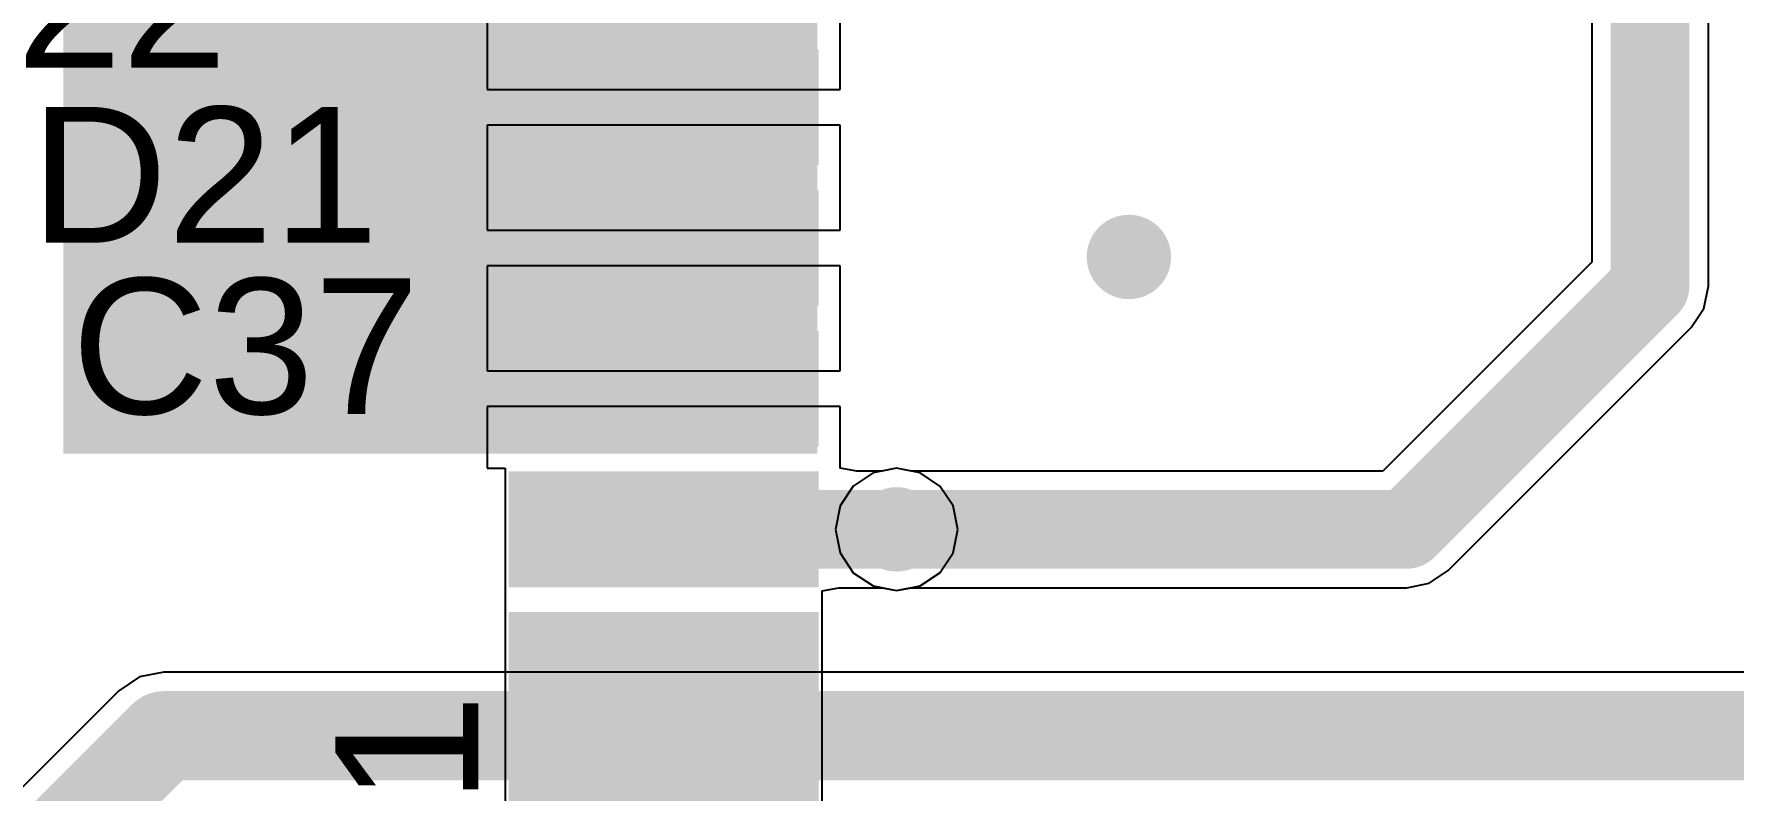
# Model space of a CAD drawing. Header units: millimetres. Extents: x -0.27 to 4.7, y -0.39 to 2.83.
# Drawn here: x 0.0566 to 0.5323, y 0.9568 to 1.1684 of the extents above; entities that cross this region are included whole.
import ezdxf

# ---------------------------------------------------------------- set-up
doc = ezdxf.new("R2010")
doc.units = ezdxf.units.MM
doc.header["$MEASUREMENT"] = 0
for name, color, linetype in [('BottomLayer', 5, 'Continuous'), ('BottomSolder', 6, 'Continuous'), ('TopLayer', 1, 'Continuous'), ('TopOverlay', 2, 'Continuous'), ('TopPaste', 8, 'Continuous'), ('TopSolder', 216, 'Continuous'), ('ViaHoleLayer', 16, 'Continuous')]:
    doc.layers.add(name, color=color, linetype=linetype)
doc.styles.add('Arial', font='', dxfattribs={"height": 0.2})
doc.styles.get('Arial').set_extended_font_data('Arial')

# ---------------------------------------------------------------- blocks, each defined once
blk = doc.blocks.new('SIM7000A_35')
at = {"layer": 'TopLayer'}
for points in [[(-0.30276, 0.51181), (-0.30276, 0.43307), (-0.32717, 0.43307), (-0.32717, 0.51181)], [(-0.26339, 0.51181), (-0.26339, 0.43307), (-0.2878, 0.43307), (-0.2878, 0.51181)], [(-0.22402, 0.51181), (-0.22402, 0.43307), (-0.24843, 0.43307), (-0.24843, 0.51181)], [(-0.18465, 0.51181), (-0.18465, 0.43307), (-0.20906, 0.43307), (-0.20906, 0.51181)], [(-0.14528, 0.51181), (-0.14528, 0.43307), (-0.16969, 0.43307), (-0.16969, 0.51181)], [(-0.10591, 0.51181), (-0.10591, 0.43307), (-0.13031, 0.43307), (-0.13031, 0.51181)]]:
    blk.add_hatch(color=1, dxfattribs=at).paths.add_polyline_path(points)
at = {"layer": 'TopPaste'}
for points in [[(-0.30276, 0.51181), (-0.30276, 0.43307), (-0.32717, 0.43307), (-0.32717, 0.51181)], [(-0.26339, 0.51181), (-0.26339, 0.43307), (-0.2878, 0.43307), (-0.2878, 0.51181)], [(-0.22402, 0.51181), (-0.22402, 0.43307), (-0.24843, 0.43307), (-0.24843, 0.51181)], [(-0.18465, 0.51181), (-0.18465, 0.43307), (-0.20906, 0.43307), (-0.20906, 0.51181)], [(-0.14528, 0.51181), (-0.14528, 0.43307), (-0.16969, 0.43307), (-0.16969, 0.51181)], [(-0.10591, 0.51181), (-0.10591, 0.43307), (-0.13031, 0.43307), (-0.13031, 0.51181)]]:
    blk.add_hatch(color=8, dxfattribs=at).paths.add_polyline_path(points)
at = {"layer": 'TopSolder'}
for points in [[(-0.29876, 0.51581), (-0.29876, 0.42907), (-0.33117, 0.42907), (-0.33117, 0.51581)], [(-0.25939, 0.51581), (-0.25939, 0.42907), (-0.2918, 0.42907), (-0.2918, 0.51581)], [(-0.22002, 0.51581), (-0.22002, 0.42907), (-0.25243, 0.42907), (-0.25243, 0.51581)], [(-0.18065, 0.51581), (-0.18065, 0.42907), (-0.21306, 0.42907), (-0.21306, 0.51581)], [(-0.14128, 0.51581), (-0.14128, 0.42907), (-0.17369, 0.42907), (-0.17369, 0.51581)], [(-0.10191, 0.51581), (-0.10191, 0.42907), (-0.13431, 0.42907), (-0.13431, 0.51581)]]:
    blk.add_hatch(color=216, dxfattribs=at).paths.add_polyline_path(points)

msp = doc.modelspace()

# ---------------------------------------------------------------- hatches: boundary and pattern name
at = {"layer": 'BottomLayer'}
h = msp.add_hatch(color=5, dxfattribs=at)
edge = h.paths.add_edge_path()
edge.add_arc((0.363, 1.106), 0.01181, 0, 360)
h = msp.add_hatch(color=5, dxfattribs=at)
edge = h.paths.add_edge_path()
edge.add_arc((0.11777, 1.08105), 0.01181, 0, 360)
h = msp.add_hatch(color=5, dxfattribs=at)
edge = h.paths.add_edge_path()
edge.add_arc((0.298, 1.02977), 0.01181, 0, 360)
at = {"layer": 'BottomSolder'}
h = msp.add_hatch(color=6, dxfattribs=at)
edge = h.paths.add_edge_path()
edge.add_arc((0.363, 1.106), 0.00591, 0, 360)
h = msp.add_hatch(color=6, dxfattribs=at)
edge = h.paths.add_edge_path()
edge.add_arc((0.11777, 1.08105), 0.00591, 0, 360)
h = msp.add_hatch(color=6, dxfattribs=at)
edge = h.paths.add_edge_path()
edge.add_arc((0.298, 1.02977), 0.00591, 0, 360)
at = {"layer": 'TopLayer'}
msp.add_hatch(color=1, dxfattribs=at).paths.add_polyline_path([(0.06482, 1.05095), (0.27582, 1.05095), (0.27582, 1.24095), (0.06482, 1.24095)])
h = msp.add_hatch(color=1, dxfattribs=at)
edge = h.paths.add_edge_path()
edge.add_arc((0.363, 1.106), 0.01181, 0, 360)
h = msp.add_hatch(color=1, dxfattribs=at)
edge = h.paths.add_edge_path()
edge.add_arc((0.11777, 1.08105), 0.01181, 0, 360)
h = msp.add_hatch(color=1, dxfattribs=at)
edge = h.paths.add_edge_path()
edge.add_arc((0.298, 1.02977), 0.01181, 0, 360)
at = {"layer": 'TopSolder'}
h = msp.add_hatch(color=216, dxfattribs=at)
edge = h.paths.add_edge_path()
edge.add_arc((0.363, 1.106), 0.00591, 0, 360)
h = msp.add_hatch(color=216, dxfattribs=at)
edge = h.paths.add_edge_path()
edge.add_arc((0.11777, 1.08105), 0.00591, 0, 360)
h = msp.add_hatch(color=216, dxfattribs=at)
edge = h.paths.add_edge_path()
edge.add_arc((0.298, 1.02977), 0.00591, 0, 360)
at = {"layer": 'ViaHoleLayer'}
h = msp.add_hatch(color=16, dxfattribs=at)
edge = h.paths.add_edge_path()
edge.add_arc((0.363, 1.106), 0.00591, 0, 360)
h = msp.add_hatch(color=16, dxfattribs=at)
edge = h.paths.add_edge_path()
edge.add_arc((0.11777, 1.08105), 0.00591, 0, 360)
h = msp.add_hatch(color=16, dxfattribs=at)
edge = h.paths.add_edge_path()
edge.add_arc((0.298, 1.02977), 0.00591, 0, 360)

# ---------------------------------------------------------------- linework, layer by layer
at = {"layer": 'BottomLayer'}
for p, q in [((0.49251, 1.76782), (0.49251, 1.10458)), ((0.52514, 1.09782), (0.52514, 1.76107)), ((0.49251, 1.10458), (0.43401, 1.04608)), ((0.52389, 1.09158), (0.52514, 1.09782)), ((0.52036, 1.08629), (0.52389, 1.09158)), ((0.4523, 1.01823), (0.52036, 1.08629)), ((0.298, 1.04691), (0.29144, 1.0456)), ((0.30216, 1.04608), (0.298, 1.04691)), ((0.28588, 1.04189), (0.28217, 1.03633)), ((0.29144, 1.0456), (0.28588, 1.04189)), ((0.43401, 1.04608), (0.30216, 1.04608)), ((0.28217, 1.03633), (0.28086, 1.02977)), ((0.28086, 1.02977), (0.28217, 1.02321)), ((0.28217, 1.02321), (0.28588, 1.01765)), ((0.44701, 1.0147), (0.4523, 1.01823)), ((0.28588, 1.01765), (0.29144, 1.01393)), ((0.29144, 1.01393), (0.298, 1.01263)), ((0.298, 1.01263), (0.30216, 1.01345)), ((0.30216, 1.01345), (0.44077, 1.01345)), ((0.44077, 1.01345), (0.44701, 1.0147)), ((0.093, 0.98984), (0.08617, 0.98848)), ((0.749, 0.98984), (0.093, 0.98984)), ((0.093, 0.98984), (0.093, 0.98984)), ((0.08617, 0.98848), (0.08038, 0.98462)), ((0.08038, 0.98462), (-0.01138, 0.89285)), ((0.08038, 0.98462), (0.08038, 0.98462))]:
    msp.add_line(p, q, dxfattribs=at)
for points, const_width in [([(0.50882, 1.09782), (0.50882, 1.76782)], 0.022), ([(0.44077, 1.02977), (0.50882, 1.09782)], 0.022), ([(0.298, 1.02977), (0.44077, 1.02977)], 0.022), ([(-0.06, 0.819), (0.093, 0.972)], 0.025), ([(0.093, 0.972), (0.749, 0.972)], 0.025)]:
    msp.add_lwpolyline(points, dxfattribs=dict(at, const_width=const_width))
for points, const_width in [([(0.50332, 1.09782, 1), (0.51432, 1.09782, 1)], 0.011), ([(0.50332, 1.09782, 1), (0.51432, 1.09782, 1)], 0.011), ([(0.2925, 1.02977, 1), (0.3035, 1.02977, 1)], 0.011), ([(0.43527, 1.02977, 1), (0.44627, 1.02977, 1)], 0.011), ([(0.43527, 1.02977, 1), (0.44627, 1.02977, 1)], 0.011), ([(0.08675, 0.972, 1), (0.09925, 0.972, 1)], 0.0125), ([(0.08675, 0.972, 1), (0.09925, 0.972, 1)], 0.0125)]:
    msp.add_lwpolyline(points, format="xyb", close=True, dxfattribs=dict(at, const_width=const_width))
at = {"layer": 'TopLayer'}
for p, q in [((0.18345, 1.18225), (0.18345, 1.16504)), ((0.28219, 1.16504), (0.28219, 1.18225)), ((0.18345, 1.16504), (0.18345, 1.15288)), ((0.28219, 1.15288), (0.28219, 1.16504)), ((0.18345, 1.15288), (0.28219, 1.15288)), ((0.28219, 1.14288), (0.18345, 1.14288)), ((0.18345, 1.14288), (0.18345, 1.12567)), ((0.28219, 1.12567), (0.28219, 1.14288)), ((0.18345, 1.12567), (0.18345, 1.11351)), ((0.28219, 1.11351), (0.28219, 1.12567)), ((0.18345, 1.11351), (0.28219, 1.11351)), ((0.28219, 1.10351), (0.18345, 1.10351)), ((0.18345, 1.10351), (0.18345, 1.0863)), ((0.28219, 1.0863), (0.28219, 1.10351)), ((0.18345, 1.0863), (0.18345, 1.07414)), ((0.28219, 1.07414), (0.28219, 1.0863)), ((0.18345, 1.07414), (0.28219, 1.07414)), ((0.28219, 1.06414), (0.18345, 1.06414)), ((0.18345, 1.06414), (0.18345, 1.04693)), ((0.28219, 1.04693), (0.28219, 1.06414)), ((0.18345, 1.04693), (0.18845, 1.04693)), ((0.18845, 1.04693), (0.18845, 1.0126)), ((0.28684, 1.04608), (0.28219, 1.04693)), ((0.298, 1.04691), (0.29385, 1.04608)), ((0.30456, 1.0456), (0.298, 1.04691)), ((0.29385, 1.04608), (0.28684, 1.04608)), ((0.31012, 1.04189), (0.30456, 1.0456)), ((0.31384, 1.03633), (0.31012, 1.04189)), ((0.31514, 1.02977), (0.31384, 1.03633)), ((0.31384, 1.02321), (0.31514, 1.02977)), ((0.31012, 1.01765), (0.31384, 1.02321)), ((0.27719, 1.01256), (0.28184, 1.01345)), ((0.28184, 1.01345), (0.29385, 1.01345)), ((0.29385, 1.01345), (0.298, 1.01263)), ((0.298, 1.01263), (0.30456, 1.01393)), ((0.30456, 1.01393), (0.31012, 1.01765)), ((0.18845, 1.0126), (0.18845, 1.01256)), ((0.18845, 1.01256), (0.18845, 1.0076)), ((0.27719, 1.0076), (0.27719, 1.01256)), ((0.18845, 1.0076), (0.18845, 1.00756)), ((0.18845, 1.00756), (0.18845, 0.97323)), ((0.27719, 1.00756), (0.27719, 1.0076)), ((0.27719, 0.97323), (0.27719, 1.00756)), ((0.18845, 0.97323), (0.18845, 0.97319)), ((0.18845, 0.97319), (0.18845, 0.96823)), ((0.27719, 0.97319), (0.27719, 0.97323)), ((0.27719, 0.96823), (0.27719, 0.97319)), ((0.18845, 0.96823), (0.18845, 0.96819)), ((0.18845, 0.96819), (0.18845, 0.93382)), ((0.27719, 0.96819), (0.27719, 0.96823)), ((0.27719, 0.93382), (0.27719, 0.96819))]:
    msp.add_line(p, q, dxfattribs=at)
for points, const_width in [([(0.129, 1.10463), (0.17032, 1.14595)], 0.05), ([(0.23282, 1.02977), (0.298, 1.02977)], 0.022)]:
    msp.add_lwpolyline(points, dxfattribs=dict(at, const_width=const_width))
for points, const_width in [([(0.15782, 1.14595, 1), (0.18282, 1.14595, 1)], 0.025), ([(0.1165, 1.10463, 1), (0.1415, 1.10463, 1)], 0.025), ([(0.22732, 1.02977, 1), (0.23832, 1.02977, 1)], 0.011), ([(0.2925, 1.02977, 1), (0.3035, 1.02977, 1)], 0.011)]:
    msp.add_lwpolyline(points, format="xyb", close=True, dxfattribs=dict(at, const_width=const_width))
at = {"layer": 'TopOverlay', "const_width": 0.008}
for points in [[(0.129, 1.158), (0.129, 1.279)], [(0.158, 1.113), (0.158, 1.28)]]:
    msp.add_lwpolyline(points, dxfattribs=at)
at = {"layer": 'TopOverlay', "const_width": 0.004}
for points in [[(0.127, 1.158, 1), (0.131, 1.158, 1)], [(0.156, 1.113, 1), (0.16, 1.113, 1)]]:
    msp.add_lwpolyline(points, format="xyb", close=True, dxfattribs=at)

# ---------------------------------------------------------------- block references
at = {"rotation": 90}
msp.add_blockref('SIM7000A_35', (0.70526, 1.26599), dxfattribs=at)

# ---------------------------------------------------------------- texts
at = {"layer": 'TopOverlay', "style": 'Arial'}
for s, p in [('D22', (0.01335, 1.15901)), ('D21', (0.05568, 1.11001)), ('C37', (0.06712, 1.06206))]:
    msp.add_text(s, height=0.038, dxfattribs=at).set_placement(p)
msp.add_text('C41', height=0.04, rotation=90, dxfattribs=at).set_placement((0.18099, 0.88135))

doc.saveas('drawing.dxf')
